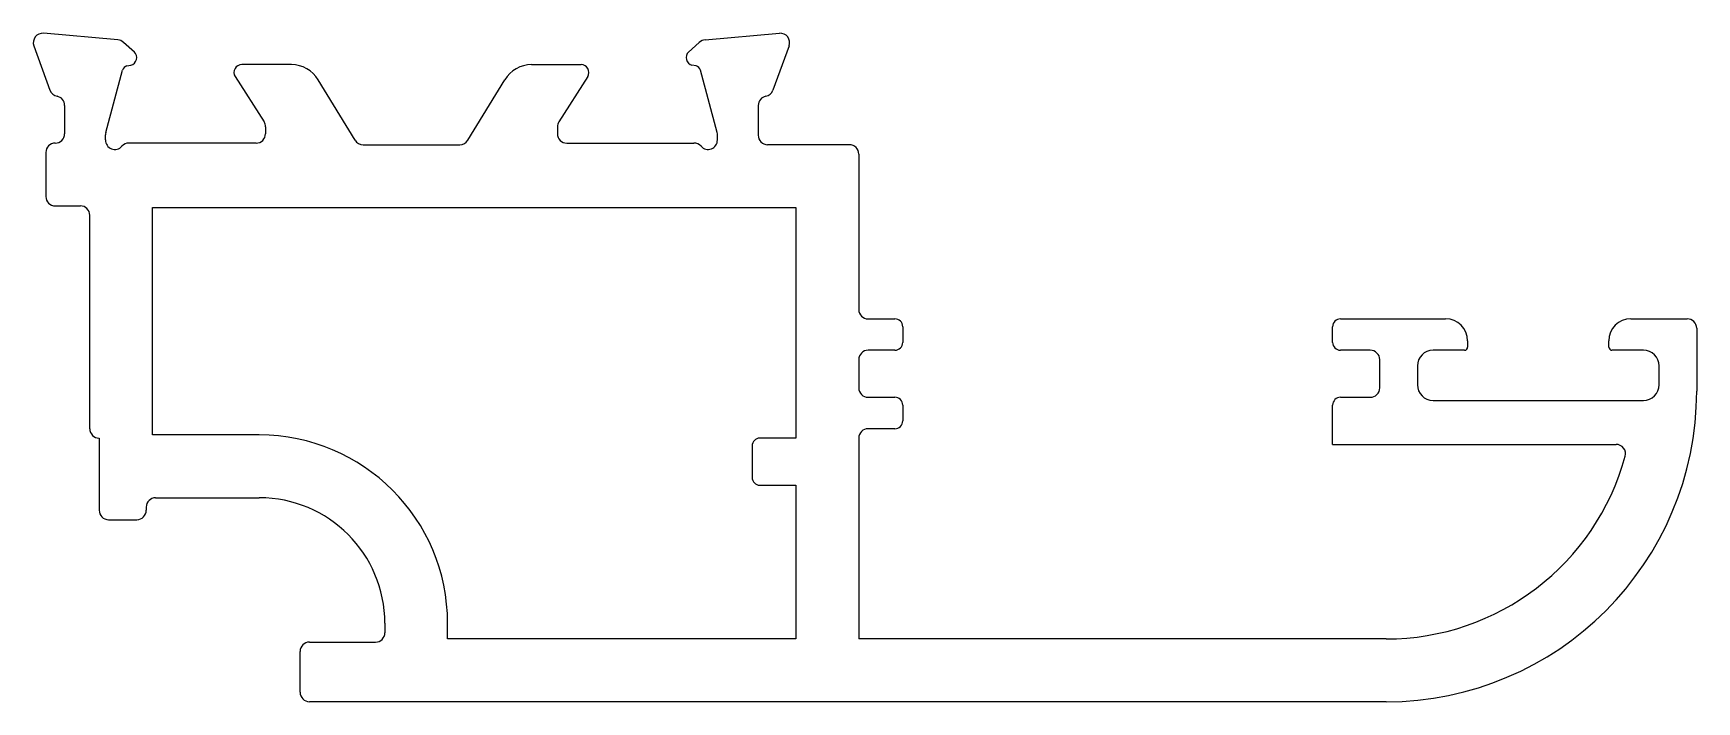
# Model space of a CAD drawing. Extents: x 1173.5 to 1226.5, y 1904 to 1925.3.
import ezdxf

# ---------------------------------------------------------------- set-up
doc = ezdxf.new("R2010")
doc.units = 0
doc.layers.get('0').update_dxf_attribs({"linetype": 'CONTINUOUS'})

msp = doc.modelspace()

# ---------------------------------------------------------------- linework, layer by layer
at = {"color": 0}
for p, q in [((1176.226, 1925.091), (1173.86, 1925.298)), ((1194.943, 1925.091), (1197.308, 1925.298)), ((1173.552, 1924.897), (1174.066, 1923.486)), ((1176.757, 1924.702), (1176.412, 1925.004)), ((1194.411, 1924.702), (1194.757, 1925.004)), ((1197.616, 1924.897), (1197.103, 1923.486)), ((1175.844, 1922.137), (1176.375, 1924.119)), ((1176.517, 1924.261), (1176.645, 1924.284)), ((1181.76, 1924.299), (1180.18, 1924.299)), ((1189.409, 1924.299), (1190.988, 1924.299)), ((1194.651, 1924.261), (1194.523, 1924.284)), ((1195.324, 1922.137), (1194.793, 1924.119)), ((1179.967, 1923.919), (1180.89, 1922.476)), ((1183.79, 1921.893), (1182.613, 1923.82)), ((1187.379, 1921.893), (1188.555, 1923.82)), ((1191.201, 1923.919), (1190.278, 1922.476)), ((1174.534, 1922.999), (1174.534, 1922.099)), ((1196.634, 1922.999), (1196.634, 1922.049)), ((1175.834, 1921.899), (1175.834, 1922.06)), ((1180.934, 1922.32), (1180.934, 1922.099)), ((1190.234, 1922.32), (1190.234, 1922.099)), ((1195.334, 1921.899), (1195.334, 1922.06)), ((1173.934, 1921.499), (1173.934, 1920.099)), ((1180.634, 1921.799), (1176.581, 1921.799)), ((1184.046, 1921.749), (1187.123, 1921.749)), ((1190.534, 1921.799), (1194.587, 1921.799)), ((1199.537, 1921.749), (1196.934, 1921.749)), ((1199.837, 1921.449), (1199.837, 1916.499)), ((1174.234, 1919.799), (1175.034, 1919.799)), ((1175.334, 1912.699), (1175.334, 1919.499)), ((1177.334, 1919.749), (1197.837, 1919.749)), ((1177.334, 1912.499), (1177.334, 1919.749)), ((1197.837, 1919.749), (1197.837, 1912.4)), ((1200.137, 1916.199), (1200.987, 1916.199)), ((1215.187, 1916.199), (1218.537, 1916.199)), ((1224.437, 1916.199), (1226.237, 1916.199)), ((1201.237, 1915.949), (1201.237, 1915.449)), ((1214.937, 1915.449), (1214.937, 1915.949)), ((1226.537, 1915.899), (1226.537, 1913.899)), ((1200.987, 1915.199), (1200.137, 1915.199)), ((1216.137, 1915.199), (1215.187, 1915.199)), ((1219.137, 1915.199), (1218.137, 1915.199)), ((1219.237, 1915.499), (1219.237, 1915.299)), ((1223.737, 1915.299), (1223.737, 1915.499)), ((1224.837, 1915.199), (1223.837, 1915.199)), ((1199.837, 1914.899), (1199.837, 1913.999)), ((1216.437, 1913.999), (1216.437, 1914.899)), ((1217.637, 1914.699), (1217.637, 1914.099)), ((1225.337, 1914.099), (1225.337, 1914.699)), ((1200.137, 1913.699), (1200.987, 1913.699)), ((1201.237, 1913.449), (1201.237, 1912.949)), ((1214.937, 1912.199), (1214.937, 1913.449)), ((1215.187, 1913.699), (1216.137, 1913.699)), ((1218.137, 1913.599), (1224.837, 1913.599)), ((1175.634, 1912.399), (1175.634, 1910.099)), ((1180.737, 1912.499), (1177.334, 1912.499)), ((1197.837, 1912.4), (1196.687, 1912.4)), ((1199.837, 1912.399), (1199.837, 1905.999)), ((1200.987, 1912.699), (1200.137, 1912.699)), ((1196.437, 1912.15), (1196.437, 1911.15)), ((1214.937, 1912.199), (1223.969, 1912.199)), ((1196.687, 1910.9), (1197.837, 1910.9)), ((1197.837, 1910.9), (1197.837, 1905.999)), ((1177.434, 1910.499), (1180.737, 1910.499)), ((1175.934, 1909.799), (1176.834, 1909.799)), ((1177.134, 1910.199), (1177.134, 1910.099)), ((1184.737, 1906.499), (1184.737, 1906.199)), ((1186.737, 1905.999), (1186.737, 1906.499)), ((1197.837, 1905.999), (1186.737, 1905.999)), ((1216.637, 1905.999), (1199.837, 1905.999)), ((1182.037, 1904.299), (1182.037, 1905.599)), ((1182.337, 1905.899), (1184.437, 1905.899)), ((1216.637, 1903.999), (1182.337, 1903.999))]:
    msp.add_line(p, q, dxfattribs=at)
for centre, radius, start, end in [((1173.834, 1924.999), 0.3, 85, 200), ((1176.2, 1924.792), 0.3, 45, 85), ((1194.969, 1924.792), 0.3, 95, 135), ((1197.334, 1924.999), 0.3, 340, 95), ((1176.58, 1924.525), 0.25, 285, 45), ((1194.588, 1924.525), 0.25, 135, 255), ((1176.569, 1924.068), 0.2, 105, 165), ((1180.18, 1924.049), 0.25, 90, 211.3955), ((1181.76, 1923.299), 1, 31.4, 90), ((1189.409, 1923.299), 1, 90, 148.6), ((1190.988, 1924.049), 0.25, 328.6045, 90), ((1194.6, 1924.068), 0.2, 15, 75), ((1174.348, 1923.588), 0.3, 200, 259.0957), ((1196.821, 1923.588), 0.3, 280.9043, 340), ((1174.234, 1922.999), 0.3, 360, 79.0957), ((1196.934, 1922.999), 0.3, 100.9043, 180), ((1180.634, 1922.32), 0.3, 0, 31.3955), ((1190.534, 1922.32), 0.3, 148.6045, 180), ((1174.234, 1922.099), 0.3, 270, 0), ((1176.134, 1922.06), 0.3, 165, 180), ((1176.134, 1921.899), 0.3, 180, 318.1897), ((1180.634, 1922.099), 0.3, 270, 0), ((1184.046, 1922.049), 0.3, 211.4, 270), ((1187.123, 1922.049), 0.3, 270, 328.6), ((1190.534, 1922.099), 0.3, 180, 270), ((1195.034, 1921.899), 0.3, 221.8103, 360), ((1195.034, 1922.06), 0.3, 0, 15), ((1196.934, 1922.049), 0.3, 180, 270), ((1174.234, 1921.499), 0.3, 90, 180), ((1176.581, 1921.499), 0.3, 90, 138.1897), ((1194.587, 1921.499), 0.3, 41.8103, 90), ((1199.537, 1921.449), 0.3, 0, 90), ((1174.234, 1920.099), 0.3, 180, 270), ((1175.034, 1919.499), 0.3, 0, 90), ((1200.137, 1916.499), 0.3, 180, 270), ((1200.987, 1915.949), 0.25, 360, 90), ((1215.187, 1915.949), 0.25, 90, 180), ((1218.537, 1915.499), 0.7, 360, 90), ((1224.437, 1915.499), 0.7, 90, 180), ((1226.237, 1915.899), 0.3, 0, 90), ((1200.137, 1914.899), 0.3, 90, 180), ((1200.987, 1915.449), 0.25, 270, 360), ((1215.187, 1915.449), 0.25, 180, 270), ((1216.137, 1914.899), 0.3, 0, 90), ((1218.137, 1914.699), 0.5, 90, 180), ((1219.137, 1915.299), 0.1, 270, 0), ((1223.837, 1915.299), 0.1, 180, 270), ((1224.837, 1914.699), 0.5, 0, 90), ((1200.137, 1913.999), 0.3, 180, 270), ((1216.137, 1913.999), 0.3, 270, 0), ((1218.137, 1914.099), 0.5, 180, 270), ((1224.837, 1914.099), 0.5, 270, 0), ((1200.987, 1913.449), 0.25, 0, 90), ((1215.187, 1913.449), 0.25, 90, 180), ((1216.637, 1913.899), 9.9, 270, 360), ((1200.987, 1912.949), 0.25, 270, 0), ((1175.634, 1912.699), 0.3, 180, 270), ((1180.737, 1906.499), 6, 0, 90), ((1196.687, 1912.15), 0.25, 90, 180), ((1200.137, 1912.399), 0.3, 90, 180), ((1216.637, 1913.899), 7.9, 270, 344.7425), ((1223.969, 1911.899), 0.3, 344.7425, 90), ((1196.687, 1911.15), 0.25, 180, 270), ((1177.434, 1910.199), 0.3, 90, 180), ((1180.737, 1906.499), 4, 0, 90), ((1175.934, 1910.099), 0.3, 180, 270), ((1176.834, 1910.099), 0.3, 270, 0), ((1184.437, 1906.199), 0.3, 270, 0), ((1182.337, 1905.599), 0.3, 90, 180), ((1182.337, 1904.299), 0.3, 180, 270)]:
    msp.add_arc(centre, radius, start, end, dxfattribs=at)

doc.saveas('drawing.dxf')
